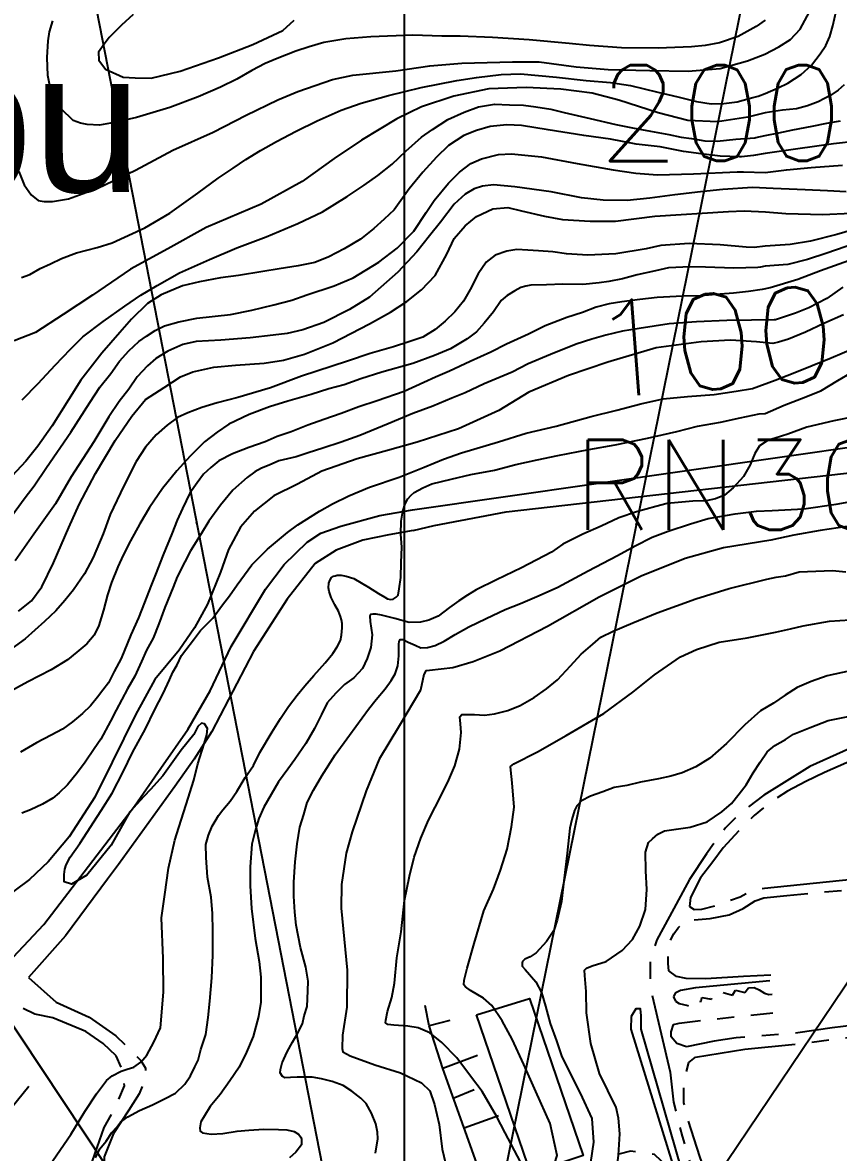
# Model space of a CAD drawing. Header units: millimetres. Extents: x 548366 to 1117317, y 7446967 to 14899125.
# Drawn here: x 554191 to 554553, y 7455624 to 7456125 of the extents above; entities that cross this region are included whole.
import ezdxf
from ezdxf.enums import TextEntityAlignment as Align

# ---------------------------------------------------------------- set-up
doc = ezdxf.new("R2010")
doc.units = ezdxf.units.MM
doc.header["$MEASUREMENT"] = 0
doc.linetypes.add('ESTR-TERRA', pattern=[1, 0.7, -0.1, 0.1, -0.1])
for name, color, linetype in [('AUTO_ESTRADA', 224, 'Continuous'), ('CANAL', 4, 'Continuous'), ('CORTE', 32, 'Continuous'), ('CURVA_INTERMEDIÁRIA', 32, 'Continuous'), ('CURVA_MESTRA', 36, 'Continuous'), ('EDIFICAÇÃO', 7, 'Continuous'), ('MALHA_TM', 8, 'Continuous'), ('PONTO_REFERÊNCIA', 8, 'Continuous'), ('RADIAIS', 222, 'Continuous'), ('RUA_S_PAV', 2, 'ESTR-TERRA'), ('TXT_CURVA_MESTRA', 7, 'Continuous'), ('TXT_TOPÔNIMOS_2', 8, 'Continuous')]:
    doc.layers.add(name, color=color, linetype=linetype)
doc.styles.add('ROMANS', font='romans.shx')
doc.styles.add('TXT_BAIRROS', font='ARIAL.TTF', dxfattribs={"height": 25})

msp = doc.modelspace()

# ---------------------------------------------------------------- linework, layer by layer
at = {"layer": 'AUTO_ESTRADA', "ltscale": 2.5, "flags": 128}
for points in [[(554363.71, 7455909.03), (554607.12, 7455943.92), (554690.64, 7455954.81), (554778.19, 7455963.95), (554885.14, 7455974.04), (554930.47, 7455980.01), (554975.59, 7455988.97), (555048.62, 7456006.11), (555137.96, 7456024.22), (555210.21, 7456039.95), (555228.33, 7456046.45), (555241.49, 7456053.92), (555255.02, 7456061.87), (555268.55, 7456071.02), (555281.29, 7456076.59), (555293.63, 7456078.98), (555307.56, 7456077.38), (555323.88, 7456071.82), (555337.34, 7456067.78), (555344.55, 7456065.52), (555352.74, 7456066.23), (555557.67, 7456121.39), (555558.92, 7456122.34), (555559.42, 7456123.04)], [(554364, 7455899.9), (554373.3, 7455902.09), (554405.31, 7455908.14), (554665.49, 7455937.71), (554758.62, 7455946.65)]]:
    msp.add_lwpolyline(points, dxfattribs=at)
at = {"layer": 'AUTO_ESTRADA', "ltscale": 2.5}
msp.add_lwpolyline([(554175.22, 7455698.54), (554200.13, 7455725.05), (554234.49, 7455769.81), (554240.4, 7455777.5), (554252.09, 7455794.4), (554264.14, 7455811.59), (554274.03, 7455828.7), (554283.24, 7455848.33), (554298.57, 7455873.88), (554306.88, 7455884.8), (554317.02, 7455894.68), (554323.01, 7455898.65), (554331.96, 7455901.77), (554349.25, 7455906.59), (554363.71, 7455909.03)], dxfattribs=at)
at = {"layer": 'AUTO_ESTRADA'}
msp.add_lwpolyline([(554364, 7455899.9), (554353.2, 7455897.92), (554341.74, 7455895.54), (554329.88, 7455891.17), (554320.6, 7455885.16), (554308.16, 7455869.42), (554293.14, 7455846.16), (554274.73, 7455810.65), (554266.91, 7455798.39), (554258.3, 7455786.28), (554233.32, 7455751.61), (554228.5, 7455745.13), (554209.74, 7455719.92), (554193.38, 7455701.42)], dxfattribs=at)
at = {"layer": 'CANAL', "ltscale": 2.5, "flags": 128}
msp.add_lwpolyline([(554460.58, 7455678.49), (554482.95, 7455606.35), (554484.38, 7455604.69), (554485.8, 7455604.69), (554485.56, 7455607.77), (554465.17, 7455678.62), (554465.17, 7455684.55), (554464.93, 7455687.63), (554462.8, 7455687.63), (554460.74, 7455684.18)], close=True, dxfattribs=at)
at = {"layer": 'CORTE', "ltscale": 0.5}
msp.add_lwpolyline([(554401.63, 7455592.72), (554401.63, 7455592.72), (554391.58, 7455620.96), (554377.22, 7455661.03), (554371.12, 7455679.99), (554369.38, 7455689.1)], dxfattribs=at)
at = {"layer": 'CORTE'}
for points in [[(554380.38, 7455682.43), (554371.12, 7455679.99)], [(554392.59, 7455666.92), (554377.22, 7455661.03)], [(554391.09, 7455651.67), (554381.72, 7455647.79)], [(554401.92, 7455640.13), (554386.6, 7455634.68)]]:
    msp.add_lwpolyline(points, dxfattribs=at)
at = {"layer": 'CURVA_INTERMEDIÁRIA'}
for points, elevation in [([(554189.03, 7456059.12), (554191.42, 7456053.2), (554194.61, 7456048.88), (554197.68, 7456046.38), (554200.38, 7456045.87), (554204.06, 7456045.87), (554211.1, 7456047.07), (554224.19, 7456051.84), (554240.8, 7456059.8), (554257.41, 7456068.67), (554275.34, 7456076.65), (554290.02, 7456084.16), (554304.01, 7456090.98), (554312.89, 7456094.73), (554328.22, 7456100.04), (554337.21, 7456101.97), (554356.33, 7456103.91), (554371.46, 7456106.07), (554385.69, 7456107.32), (554408.07, 7456107.9), (554419.9, 7456107.79), (554436.29, 7456105.63), (554450.51, 7456104.49), (554469.02, 7456103.94), (554485.98, 7456103.7), (554500.2, 7456104.84), (554512.38, 7456108.36), (554520.12, 7456111.28), (554526.23, 7456114.56), (554531.37, 7456117.82), (554535.78, 7456122.33), (554539.88, 7456130.09)], 220), ([(554190.28, 7456012.1), (554194.04, 7456013.46), (554198.59, 7456016.08), (554203.14, 7456018.24), (554208.03, 7456020.62), (554214.63, 7456023.13), (554223.85, 7456025.51), (554230.56, 7456027.56), (554245.01, 7456034.15), (554256.16, 7456040.75), (554268.51, 7456049.53), (554277.5, 7456056.24), (554284.21, 7456060.67), (554289.79, 7456064.54), (554296.27, 7456068.52), (554303.44, 7456072.5), (554312.2, 7456077.11), (554321.38, 7456081.67), (554332.13, 7456086.34), (554340.96, 7456089.58), (554353.03, 7456092.99), (554367.59, 7456096.4), (554383.41, 7456099.59), (554392.17, 7456100.95), (554403.12, 7456102.22), (554411.7, 7456102.51), (554427.7, 7456101.09), (554440.84, 7456099.6), (554451.65, 7456098.69), (554460.4, 7456097.41), (554472.58, 7456094.44), (554481.5, 7456092.32), (554489.71, 7456090.2), (554496.22, 7456089.26), (554501.91, 7456089.38), (554507.83, 7456090.06), (554514.77, 7456091.99), (554517.06, 7456092.64), (554520.22, 7456093.8), (554525.96, 7456096.3), (554530.24, 7456098.44), (554536.18, 7456102.23), (554540.71, 7456106.35), (554544.67, 7456111.46), (554547.06, 7456115.16), (554548.96, 7456119.12), (554550.29, 7456123.88), (554551.69, 7456130.38)], 210), ([(554239.89, 7456128.84), (554234.66, 7456124.07), (554229.2, 7456118.61), (554226.92, 7456115.69), (554224.42, 7456112.16), (554224.64, 7456108.53), (554227.49, 7456104.66), (554235.41, 7456101.08), (554240.74, 7456100.72), (554247.86, 7456100.57), (554260.66, 7456103.66), (554277.73, 7456109.57), (554292.97, 7456115.59), (554306.29, 7456121.73), (554311.18, 7456126.28)], 240), ([(554520.13, 7456126.38), (554516.2, 7456123.54), (554508.17, 7456119.1), (554499.97, 7456116.26), (554493.6, 7456115.12), (554487.45, 7456114.55), (554472.77, 7456113.87), (554456.43, 7456114.04), (554442.32, 7456115.07), (554433.23, 7456116.01), (554415.46, 7456117.57), (554399.19, 7456118.71), (554384.84, 7456119.32), (554376.7, 7456119.3), (554363.88, 7456119.65), (554345.29, 7456118.96), (554334.14, 7456118.05), (554324.46, 7456116.46), (554317.86, 7456114.52), (554311.98, 7456112.64), (554303.78, 7456109.28), (554298.32, 7456107.12), (554292.52, 7456103.94), (554285.81, 7456100.19), (554278.52, 7456096.55), (554268.62, 7456092.34), (554256.16, 7456087.61), (554241.26, 7456083.18), (554231.36, 7456080.9), (554224.87, 7456079.77), (554219.37, 7456080.01), (554216.5, 7456080.67), (554213.18, 7456081.88), (554207.92, 7456087.04), (554205.3, 7456091.02), (554203.14, 7456095.91), (554202, 7456101.82), (554201.66, 7456109.78), (554202.11, 7456117.25), (554202.68, 7456121.11), (554204.16, 7456126.12)], 230), ([(554190.62, 7455957.88), (554197.68, 7455965.15), (554205.19, 7455973.22), (554212.01, 7455980.27), (554217.48, 7455985.84), (554226.46, 7455992.55), (554236.14, 7455999.48), (554243.25, 7456004.34), (554250.42, 7456008.66), (554260.32, 7456014.23), (554273.74, 7456020.14), (554285.81, 7456025.37), (554298.78, 7456030.15), (554312.89, 7456036.17), (554323.78, 7456041.34), (554334.71, 7456048.05), (554342.33, 7456053.17), (554348.37, 7456057.37), (554354.74, 7456062.49), (554360.77, 7456068.17), (554367.71, 7456074.43), (554372.6, 7456077.84), (554379.43, 7456082.27), (554386.72, 7456085.45), (554393.09, 7456087.96), (554400.1, 7456089), (554406.81, 7456088.77), (554412.94, 7456088.58), (554418.52, 7456087.93), (554425.06, 7456086.86), (554431.03, 7456085.35), (554442.63, 7456082.67), (554454, 7456080.09), (554461.41, 7456078.59), (554469.35, 7456077.09), (554477.4, 7456075.59), (554482.94, 7456074.42), (554487.45, 7456073.88), (554493.37, 7456072.83), (554498.84, 7456072.72), (554507.26, 7456073.52), (554515.56, 7456074.2), (554515.99, 7456074.26), (554520.13, 7456075.14), (554526.3, 7456076.37), (554532.44, 7456077.75), (554541.02, 7456079.28), (554547.57, 7456080.66), (554553.55, 7456081.71)], 190), ([(554560.97, 7456072.71), (554550.49, 7456071.41), (554534.73, 7456069.19), (554520.13, 7456067.24), (554515.06, 7456066.31), (554509.77, 7456065.69), (554508.74, 7456065.64), (554500.22, 7456066.05), (554491.85, 7456067.02), (554484.04, 7456068.14), (554473.69, 7456070.08), (554463.03, 7456071.37), (554451.52, 7456073.56), (554439.82, 7456075.24), (554423.88, 7456077.74), (554412.13, 7456079.67), (554405.56, 7456079.9), (554398.17, 7456079.22), (554392.18, 7456077.38), (554386.49, 7456075.22), (554379.77, 7456070.67), (554374.43, 7456065.56), (554368.28, 7456058.85), (554362.25, 7456051.57), (554355.65, 7456042.25), (554351.21, 7456037.99), (554346.55, 7456033.89), (554340.63, 7456029.12), (554333.46, 7456024.8), (554326.63, 7456021.39), (554320.49, 7456018.77), (554313, 7456017.36), (554304.58, 7456016), (554297.41, 7456014.75), (554286.49, 7456013.04), (554278.64, 7456012.02), (554269.19, 7456010.2), (554261.68, 7456008.49), (554252.24, 7456004.4), (554246.15, 7456000.62), (554239.09, 7455993.69), (554233.86, 7455987.77), (554225.9, 7455978.57), (554216.68, 7455966.52), (554211.1, 7455957.88), (554203.82, 7455946.39), (554197.56, 7455937.36), (554192.21, 7455930.65), (554185.96, 7455923.95)], 180), ([(554184.7, 7455904.55), (554191.87, 7455914.55), (554195.86, 7455919.74), (554201.43, 7455927.81), (554212.24, 7455943.5), (554220.66, 7455956.74), (554225.1, 7455963.45), (554229.88, 7455969.47), (554233.75, 7455975.04), (554237.96, 7455979.59), (554242.28, 7455983.8), (554245.75, 7455986.1), (554249.62, 7455988.6), (554253.77, 7455990.73), (554260.05, 7455992.46), (554268.05, 7455994.06), (554283.07, 7455995.76), (554292.4, 7455997.58), (554302.3, 7455999.97), (554310.27, 7456002.13), (554316.86, 7456004.49), (554328.95, 7456008.47), (554337.44, 7456011.95), (554348.82, 7456018.88), (554356.9, 7456025.14), (554364.3, 7456032.76), (554369.76, 7456041), (554373.4, 7456046.34), (554379.66, 7456053.96), (554384.55, 7456058.96), (554389.67, 7456062.72), (554394.41, 7456064.84), (554401.85, 7456066.69), (554407.73, 7456067), (554421.04, 7456065.75), (554436.86, 7456062.79), (554452.76, 7456059.97), (554462.86, 7456058.47), (554472.48, 7456057.67), (554488.37, 7456058.14), (554507.71, 7456059.05), (554510.57, 7456058.97), (554520.13, 7456058.71), (554529.61, 7456059.98), (554540.54, 7456060.91), (554554.45, 7456061.93)], 170), ([(554556.14, 7456050.18), (554547.89, 7456050.55), (554537.88, 7456051.11), (554523.77, 7456051.71), (554514.55, 7456052.1), (554501.45, 7456051.16), (554491.55, 7456050.14), (554480.06, 7456048.78), (554469.06, 7456047.33), (554459.05, 7456046.31), (554448.35, 7456046.53), (554438.79, 7456047.44), (554425.21, 7456050.12), (554409.09, 7456052.33), (554399.69, 7456053.28), (554394.8, 7456052.71), (554391.15, 7456051.57), (554387.06, 7456049.19), (554382.16, 7456044.75), (554376.13, 7456036.73), (554371.36, 7456030.71), (554365.67, 7456023.55), (554357.24, 7456014.45), (554344.61, 7456003.45), (554335.74, 7455997.88), (554324.47, 7455992.2), (554315.16, 7455988.94), (554308.11, 7455987.24), (554301.96, 7455986.55), (554291.72, 7455985.3), (554278.75, 7455984.39), (554267.83, 7455983.71), (554261.8, 7455982.35), (554255.25, 7455979.48), (554249.9, 7455976.18), (554246.15, 7455972.88), (554241.6, 7455967.99), (554237.96, 7455962.65), (554233.63, 7455957.08), (554228.97, 7455950.37), (554222.37, 7455939.29), (554212.35, 7455923.72), (554205.3, 7455911.71), (554195.74, 7455898.18), (554187.55, 7455886.47)], 160), ([(554567.21, 7456035.62), (554552.04, 7456031.24), (554540.36, 7456028.28), (554531.28, 7456026.8), (554520.27, 7456026.04), (554515.31, 7456025.47), (554511.81, 7456025.58), (554500.2, 7456026.61), (554486.54, 7456027.17), (554473.96, 7456026.32), (554467.36, 7456024.84), (554453.93, 7456022.68), (554441.6, 7456022.12), (554432.01, 7456022.62), (554425.97, 7456023.57), (554419.62, 7456024.05), (554414.86, 7456024.21), (554410.1, 7456024.52), (554405.65, 7456023.89), (554400.37, 7456022.07), (554396.39, 7456019), (554392.86, 7456013.77), (554389.33, 7456006.75), (554386.38, 7456001.64), (554382.51, 7455996.86), (554378.3, 7455992.77), (554373.74, 7455989.01), (554368.4, 7455985.72), (554362.14, 7455983.67), (554355.31, 7455981.4), (554344.95, 7455978.44), (554334.94, 7455975.03), (554314.48, 7455968.41), (554300.82, 7455963.18), (554286.26, 7455958.86), (554277.16, 7455956.54), (554270.33, 7455954.49), (554264.07, 7455952.16), (554259.52, 7455950.06), (554254.91, 7455946.68), (554250.02, 7455942.36), (554245.35, 7455936.79), (554241.14, 7455930.54), (554235.68, 7455919.74), (554229.65, 7455906.93), (554226.46, 7455898.41), (554222.14, 7455887.84), (554218.27, 7455880.67), (554213.38, 7455873.55), (554209.51, 7455868.78), (554205.53, 7455864.23), (554200.52, 7455859.46), (554191.87, 7455851.84), (554183.34, 7455845.59)], 140), ([(554560.04, 7456027.21), (554547.59, 7456022.99), (554538.95, 7456020.08), (554530.22, 7456017.97), (554520.13, 7456017.22), (554518.1, 7456016.68), (554516.93, 7456016.54), (554506.23, 7456016.31), (554493.71, 7456016.76), (554486.9, 7456016.89), (554477.26, 7456016.48), (554471.57, 7456015.06), (554463.37, 7456013.35), (554456.89, 7456011.53), (554450.86, 7456010.4), (554446.53, 7456009.72), (554439.36, 7456009.03), (554430.37, 7456009.15), (554423.2, 7456008.92), (554416.26, 7456008.69), (554413.98, 7456008.24), (554411.82, 7456007.78), (554409.21, 7456006.3), (554405.79, 7456004.14), (554403.06, 7456001.87), (554399.69, 7455996.92), (554395.48, 7455991.81), (554392.07, 7455988.06), (554387.97, 7455984.87), (554380.57, 7455980.55), (554373.52, 7455977.48), (554363.84, 7455973.96), (554350.07, 7455970.09), (554340.86, 7455967.14), (554333.46, 7455964.52), (554326.63, 7455962.7), (554318.78, 7455960.2), (554308.45, 7455957.27), (554300.25, 7455954.72), (554291.27, 7455951.31), (554282.28, 7455947.1), (554277.04, 7455943.46), (554271.47, 7455939.26), (554265.1, 7455932.89), (554259.18, 7455926.3), (554252.86, 7455918.53), (554247.06, 7455910), (554242.73, 7455902.84), (554238.64, 7455895.23), (554235.45, 7455888.86), (554232.95, 7455883.74), (554230.22, 7455876.74), (554228.4, 7455871.28), (554226.69, 7455864.57), (554224.53, 7455857.75), (554222.48, 7455853.43), (554219.29, 7455849.57), (554214.86, 7455845.81), (554210.65, 7455842.52), (554203.48, 7455838.02), (554193.12, 7455832.67), (554183.91, 7455827.67)], 130), ([(554561.26, 7456021.08), (554544.79, 7456015.06), (554534.7, 7456011.31), (554522.49, 7456007.61), (554518.86, 7456006.76), (554512.83, 7456005.96), (554506.12, 7456005.17), (554500.2, 7456004.71), (554491.55, 7456004.03), (554483.59, 7456003.8), (554472.25, 7456003.24), (554464.63, 7456002.44), (554456.55, 7456001.42), (554450.97, 7456000.51), (554445.28, 7455998.91), (554439.13, 7455996.64), (554432.19, 7455994.37), (554422.63, 7455990.73), (554415.24, 7455986.98), (554405.49, 7455982.6), (554398.55, 7455979.07), (554389.33, 7455974.87), (554380.23, 7455970.55), (554373.97, 7455967.93), (554368.74, 7455965.54), (554360.09, 7455961.56), (554348.03, 7455957.47), (554339.95, 7455954.74), (554332.09, 7455951.79), (554324.47, 7455949.06), (554317.3, 7455946.67), (554309.93, 7455943.69), (554303.67, 7455941.53), (554298.43, 7455939.26), (554291.15, 7455936.76), (554283.87, 7455933.91), (554277.84, 7455930.84), (554274.31, 7455927.89), (554271.01, 7455924.87), (554268.17, 7455921.01), (554264.98, 7455916.46), (554261.68, 7455909.64), (554259.4, 7455904.41), (554257.01, 7455898.38), (554253.09, 7455889.01), (554249.79, 7455880.37), (554247.63, 7455875.14), (554244.78, 7455867.87), (554242.16, 7455861.05), (554238.86, 7455853.54), (554234.43, 7455843.09), (554231.35, 7455837.22), (554228.85, 7455832.33), (554226.35, 7455829.03), (554224.07, 7455825.97), (554220.89, 7455822.1), (554217.36, 7455818.58), (554212.92, 7455814.94), (554208.48, 7455811.64), (554203.48, 7455809.03), (554196.99, 7455805.63), (554189.82, 7455801.54)], 120), ([(554554.63, 7456007.82), (554547.6, 7456002.9), (554539.57, 7455998.69), (554533.59, 7455996.34), (554524.85, 7455993.43), (554524.24, 7455993.38), (554514.08, 7455993.23), (554503.16, 7455993), (554489.73, 7455992.43), (554477.55, 7455991.64), (554464.28, 7455989.53), (554456.89, 7455988.28), (554449.49, 7455986.57), (554443.35, 7455984.76), (554436.4, 7455982.6), (554425.02, 7455977.93), (554415.01, 7455973.84), (554407.95, 7455970.2), (554395.59, 7455964.93), (554387.06, 7455960.95), (554381.14, 7455958.56), (554372.83, 7455955.03), (554363.96, 7455951.74), (554352.92, 7455947.19), (554340.4, 7455941.96), (554332.09, 7455939), (554324.01, 7455936.39), (554317.41, 7455934.34), (554312.09, 7455932.55), (554304.46, 7455930.73), (554300.14, 7455928.91), (554296.73, 7455927.55), (554293.77, 7455925.84), (554290.36, 7455923.34), (554284.1, 7455917.82), (554278.52, 7455911.12), (554273.4, 7455904.07), (554269.99, 7455898.38), (554265.21, 7455890.77), (554262.7, 7455886.03), (554259.4, 7455879.33), (554257.58, 7455874.67), (554253.94, 7455865.69), (554251.27, 7455858.48), (554248.65, 7455852.11), (554245.8, 7455846.77), (554243.53, 7455841.77), (554240.57, 7455835.29), (554237.27, 7455829.6), (554232.26, 7455820.17), (554229.76, 7455815.28), (554225.55, 7455807.32), (554222.59, 7455803.02), (554218.49, 7455796.99), (554215.19, 7455792.44), (554210.64, 7455786.99), (554207, 7455783.46), (554204.15, 7455781.08), (554199.6, 7455778.35), (554194.25, 7455775.85), (554190.39, 7455774.37)], 110), ([(554199.43, 7455613.39), (554212.22, 7455631.74), (554218.36, 7455642.09), (554223.49, 7455649.82), (554228.04, 7455655.84), (554230.54, 7455657.89), (554234.46, 7455659.96), (554237.21, 7455660.74), (554240.17, 7455661.65), (554243.24, 7455663.92), (554245.86, 7455667.06), (554249.04, 7455672.74), (554252, 7455679.11), (554253.29, 7455695.02), (554253.14, 7455709.97), (554252.34, 7455727.9), (554253.82, 7455738.36), (554255.53, 7455750.07), (554258.38, 7455762.46), (554260.08, 7455768.03), (554263.38, 7455778.33), (554266.8, 7455789.02), (554268.5, 7455796.29), (554271.35, 7455805.23), (554272.49, 7455809.21), (554272.83, 7455811.94), (554271.41, 7455814.03), (554270.1, 7455814.36), (554268.5, 7455812.85), (554266.68, 7455809.33), (554261.11, 7455802.43), (554253.03, 7455790.95), (554247.45, 7455784.89), (554244.49, 7455781.8), (554238.28, 7455774.94), (554230.1, 7455760.24), (554219.3, 7455746.84), (554212.43, 7455742.92), (554209.27, 7455743.94), (554209.27, 7455747.13), (554209.5, 7455749.51), (554210.07, 7455751.56), (554211.89, 7455754.86), (554216.1, 7455761), (554225.66, 7455775.66), (554230.47, 7455783.36), (554235.36, 7455792.79), (554239.57, 7455801.32), (554245.26, 7455811.89), (554249.27, 7455820.06), (554253.14, 7455827.56), (554255.87, 7455833.58), (554257.46, 7455836.99), (554259.28, 7455840.29), (554261.22, 7455844.38), (554263.15, 7455846.88), (554266.57, 7455851.32), (554269.75, 7455855.52), (554275.15, 7455860.97), (554279.43, 7455866.94), (554282.62, 7455870.91), (554285.92, 7455875.8), (554292.4, 7455884.56), (554299.46, 7455891.56), (554308.22, 7455898.95), (554312.88, 7455902.36), (554322.42, 7455908.48), (554328.23, 7455911.67), (554335.51, 7455915.19), (554344.61, 7455919.17), (554357.81, 7455923.49), (554368.97, 7455927.92), (554377.5, 7455931.56), (554385.47, 7455934.4), (554401.85, 7455939.18), (554414.21, 7455943.08), (554427.41, 7455946.15), (554443, 7455950.47), (554454.38, 7455953.31), (554464.97, 7455956.04), (554474.94, 7455958.24), (554485.75, 7455959.38), (554497.58, 7455960.17), (554507.37, 7455961.65), (554514.54, 7455962.9), (554524.62, 7455966.61), (554532.66, 7455969.68), (554549.5, 7455976.55), (554559.28, 7455980.61)], 90), ([(554223.14, 7455621.51), (554225, 7455625.41), (554227.92, 7455628.9), (554230.31, 7455632.65), (554232.55, 7455635.05), (554234.25, 7455637.32), (554237.5, 7455639.67), (554242.69, 7455642.42), (554248.33, 7455644.94), (554253.72, 7455647.69), (554258.6, 7455650.17), (554262.7, 7455654.15), (554265.2, 7455657.79), (554267.25, 7455661.88), (554268.62, 7455664.78), (554269.87, 7455669.56), (554272.03, 7455676.15), (554273.17, 7455683.77), (554273.84, 7455690.94), (554274.76, 7455701.33), (554275.21, 7455711.45), (554275.21, 7455722.13), (554274.99, 7455729.95), (554274.42, 7455737.11), (554272.83, 7455746.09), (554272.26, 7455754.73), (554272.03, 7455760.53), (554273.28, 7455764.62), (554274.87, 7455768.6), (554276.24, 7455770.94), (554277.72, 7455773.33), (554279.65, 7455775.83), (554282.84, 7455779.69), (554285.8, 7455784.01), (554289.55, 7455790.27), (554293.19, 7455795.5), (554296.04, 7455801.29), (554301.5, 7455810.46), (554305.14, 7455816.38), (554308.78, 7455821.72), (554312.52, 7455826.81), (554315.94, 7455830.91), (554319.92, 7455835.57), (554324.93, 7455841.19), (554328.34, 7455845.28), (554330.39, 7455848.24), (554331.87, 7455851.08), (554332.21, 7455853.47), (554332.55, 7455856.65), (554332.55, 7455858.58), (554332.21, 7455860.29), (554331.75, 7455861.77), (554330.96, 7455864.04), (554329.36, 7455866.88), (554327.66, 7455870.18), (554326.75, 7455872.8), (554326.52, 7455874.39), (554326.63, 7455876.43), (554327.09, 7455877.69), (554327.88, 7455878.94), (554328.68, 7455879.62), (554329.48, 7455879.73), (554330.39, 7455880.07), (554332.1, 7455880.07), (554334.26, 7455879.62), (554337.73, 7455878.56), (554344.26, 7455874.79), (554348.65, 7455871.84), (554351.5, 7455870.31), (554352.69, 7455869.61), (554354.06, 7455869.27), (554355.2, 7455869.39), (554356.45, 7455870.3), (554357.36, 7455871.2), (554357.81, 7455873.93), (554358.61, 7455878.94), (554358.72, 7455885.64), (554358.95, 7455892.47), (554358.6, 7455898.24), (554358.69, 7455904.02), (554359.44, 7455908.39), (554360.5, 7455911.7), (554361.7, 7455913.96), (554363.18, 7455915.5), (554364.42, 7455916.69), (554368.4, 7455918.83), (554372.38, 7455920.65), (554380.91, 7455922.69), (554389.56, 7455924.74), (554400.15, 7455926.67), (554409.66, 7455929.1), (554419.11, 7455931.26), (554428.21, 7455933.19), (554441.98, 7455935.8), (554453.7, 7455937.85), (554467.93, 7455940.81), (554481.08, 7455943.8), (554490.19, 7455946.19), (554500.43, 7455948.01), (554509.08, 7455949.94), (554517.61, 7455951.65), (554520.13, 7455951.82), (554528.56, 7455955.43), (554536.31, 7455958.46), (554544.94, 7455961.9), (554552.49, 7455966.5), (554558.48, 7455970.03)], 80), ([(554560.92, 7455950.58), (554550.7, 7455948.48), (554538.65, 7455945.71), (554530.2, 7455942.68), (554524.67, 7455940.9), (554521.59, 7455939.99), (554517.73, 7455937.49), (554515.55, 7455934), (554513.56, 7455929.07), (554510.63, 7455923.89), (554505.97, 7455918.74), (554502.13, 7455915.55), (554498.15, 7455913.95), (554494.05, 7455913.04), (554488.14, 7455912.82), (554481.65, 7455912.25), (554476.76, 7455911.79), (554471.68, 7455910.48), (554463.15, 7455908.09), (554455.29, 7455905.48), (554447.44, 7455901.84), (554439.36, 7455898.31), (554430.37, 7455893.77), (554425.36, 7455890.24), (554412.16, 7455883.35), (554401.06, 7455878.03), (554391.95, 7455873.48), (554388.08, 7455871.2), (554384.33, 7455868.59), (554380.23, 7455865.75), (554375.07, 7455861.86), (554371.01, 7455860.06), (554367.26, 7455859.15), (554362.25, 7455859.04), (554355.88, 7455860.74), (554350.02, 7455862.33), (554347.68, 7455862.8), (554346.15, 7455862.8), (554345.13, 7455862.55), (554344.79, 7455861.95), (554344.95, 7455859.49), (554345.86, 7455853.58), (554345.3, 7455847.9), (554343.59, 7455843.12), (554341.54, 7455838.64), (554337.67, 7455834.54), (554333.58, 7455831.48), (554329.71, 7455827.72), (554325.95, 7455823.4), (554323.33, 7455818.17), (554320.26, 7455811.97), (554316.4, 7455805.38), (554311.5, 7455798.21), (554308.44, 7455794.02), (554304.23, 7455788.33), (554301.05, 7455782.65), (554297.75, 7455777.08), (554295.58, 7455772.08), (554294.1, 7455767.23), (554292.4, 7455760.64), (554291.71, 7455750.64), (554291.71, 7455742.22), (554292.28, 7455732.11), (554293.99, 7455718.83), (554295.7, 7455708.6), (554296.49, 7455701.67), (554296.49, 7455690.59), (554295.36, 7455684.22), (554293.08, 7455675.24), (554290.12, 7455668.31), (554286.82, 7455661.71), (554282.72, 7455655.65), (554278.4, 7455649.6), (554273.96, 7455644.26), (554271.46, 7455640.05), (554269.84, 7455637.47), (554269.41, 7455634.75), (554269.59, 7455633.31), (554270.52, 7455632.54), (554274.43, 7455632.03), (554279.61, 7455632.2), (554285.98, 7455633.22), (554291.15, 7455633.8), (554297.86, 7455634.14), (554304.34, 7455634.03), (554308.03, 7455633.87), (554311.18, 7455633.19), (554313.22, 7455632), (554314.24, 7455630.56), (554314.5, 7455629.71), (554314.5, 7455628.86), (554314.45, 7455627.2), (554312.06, 7455624.02), (554309.22, 7455621.52)], 70), ([(554347.32, 7455623.59), (554348.42, 7455629.91), (554348.19, 7455632.79), (554347.52, 7455636.56), (554345.52, 7455641.33), (554343.19, 7455645.54), (554340.81, 7455647.95), (554336.82, 7455651.05), (554333.04, 7455653.49), (554328.05, 7455655.26), (554323.33, 7455656.51), (554319.23, 7455657.19), (554312.63, 7455657.19), (554309.56, 7455657.08), (554307.17, 7455656.97), (554306.03, 7455657.53), (554305.09, 7455659.14), (554305.12, 7455660.72), (554305.91, 7455663.56), (554308.08, 7455668.45), (554310.58, 7455672.77), (554312.63, 7455676.41), (554315.02, 7455680.95), (554315.7, 7455684.48), (554317.07, 7455688.69), (554317.34, 7455695.59), (554317.52, 7455699.92), (554316.38, 7455706.06), (554313.99, 7455714.82), (554312.17, 7455724.71), (554311.49, 7455730.51), (554311.14, 7455737.53), (554311.14, 7455743.78), (554311.71, 7455752.76), (554312.62, 7455760.83), (554313.76, 7455768.22), (554315.47, 7455773.79), (554317.08, 7455779.17), (554319.81, 7455784.68), (554323.45, 7455790.94), (554329.37, 7455800.37), (554335.74, 7455809.01), (554344.27, 7455820.56), (554347.57, 7455824.88), (554351.67, 7455829.54), (554354.29, 7455833.29), (554355.99, 7455836.25), (554357.25, 7455839.77), (554357.7, 7455844.21), (554357.66, 7455849.42), (554357.77, 7455850.64), (554358.33, 7455851.42), (554359.55, 7455851.42), (554361.77, 7455850.31), (554364.87, 7455848.98), (554367.49, 7455847.73), (554370.45, 7455847.96), (554373.75, 7455848.87), (554377.73, 7455850.8), (554382.62, 7455853.76), (554388.77, 7455857.06), (554396.39, 7455860.81), (554404.81, 7455864.79), (554411.71, 7455867.54), (554419.9, 7455870.96), (554428.21, 7455874.71), (554441.75, 7455881.98), (554454.72, 7455888.76), (554462.46, 7455893.08), (554470.09, 7455896.84), (554477.21, 7455899.57), (554487.12, 7455902.87), (554494.97, 7455905.14), (554506.92, 7455907.19), (554516.36, 7455908.44), (554523.3, 7455908.78), (554537.37, 7455909.49), (554551.74, 7455911.57), (554564.86, 7455913.96)], 60), ([(554411.63, 7455619.73), (554404.89, 7455632.55), (554401.02, 7455640.02), (554394.63, 7455650.84), (554389.52, 7455657.68), (554383.41, 7455665.77), (554376.8, 7455672.62), (554371.44, 7455676.98), (554366.33, 7455679.22), (554361.72, 7455679.96), (554355.5, 7455680.34), (554352.86, 7455680.62), (554351.73, 7455681.37), (554351.86, 7455682.49), (554352.72, 7455686.35), (554354.62, 7455692.55), (554355.75, 7455698.9), (554356.78, 7455710.16), (554358.71, 7455721.75), (554360.19, 7455735.62), (554362.35, 7455746.51), (554364.52, 7455754.92), (554367.47, 7455763.33), (554370.89, 7455771.29), (554376.71, 7455782.86), (554379.89, 7455789.23), (554382.51, 7455795.48), (554384.56, 7455802.87), (554385.36, 7455810.26), (554385.08, 7455814), (554384.69, 7455817.23), (554385.56, 7455818.23), (554387.8, 7455818.23), (554391.29, 7455818.23), (554395.71, 7455817.88), (554400.15, 7455818.45), (554406.07, 7455820.04), (554411.53, 7455822.2), (554417.74, 7455825.76), (554423.2, 7455829.63), (554428.09, 7455833.61), (554433.78, 7455839.75), (554438.56, 7455844.98), (554443.69, 7455849.41), (554447.33, 7455852.48), (554452.79, 7455855.21), (554461.55, 7455858.9), (554472.36, 7455863.34), (554489.39, 7455869.5), (554504.2, 7455874.11), (554520.89, 7455878.34), (554525.12, 7455879.21), (554529.29, 7455879.78), (554535.29, 7455881.48), (554550.01, 7455882.08), (554555.96, 7455881.58)], 40), ([(554424.8, 7455636.72), (554418.43, 7455650.92), (554413.09, 7455662.89), (554407.96, 7455674.1), (554403.56, 7455682.29), (554398.9, 7455689.1), (554395.23, 7455692.26), (554389.41, 7455695.75), (554387.24, 7455697.42), (554386.58, 7455698.25), (554386.74, 7455700.24), (554387.96, 7455705.61), (554391.03, 7455716.52), (554395.36, 7455731.08), (554399.65, 7455740.66), (554402.83, 7455749.19), (554405.68, 7455758.4), (554407.73, 7455768.4), (554408.86, 7455777.1), (554407.92, 7455787.94), (554407.42, 7455793.43), (554407.27, 7455795.13), (554408.64, 7455796.26), (554419.22, 7455801.61), (554431.97, 7455808.88), (554448.58, 7455818.66), (554461.55, 7455828.1), (554471.11, 7455835.88), (554482.68, 7455843.77), (554489.73, 7455847.06), (554499.86, 7455850.36), (554512.27, 7455852.18), (554524.84, 7455854.71), (554531.38, 7455856.27), (554537.13, 7455857.49), (554548.81, 7455859.63), (554557.91, 7455860.17)], 30), ([(554557.96, 7455837.66), (554547.7, 7455835.44), (554540.54, 7455832.85), (554534.36, 7455830.13), (554529.04, 7455826.8), (554523.87, 7455823.23), (554518.18, 7455819.82), (554511.13, 7455813.57), (554503.05, 7455805.27), (554495.65, 7455798.9), (554489.39, 7455795.04), (554483.36, 7455792.31), (554478.35, 7455790.83), (554472.93, 7455789.6), (554464.85, 7455788.12), (554458.82, 7455786.76), (554453.25, 7455785.74), (554448.24, 7455783.92), (554442.78, 7455781.98), (554438.79, 7455779.82), (554436.63, 7455777.66), (554435.61, 7455775.62), (554434.36, 7455771.64), (554433.56, 7455767.72), (554432.31, 7455756.69), (554430.94, 7455744.41), (554429.92, 7455735.25), (554427.98, 7455726.95), (554426.5, 7455722.41), (554423.2, 7455717.4), (554418.65, 7455712.4), (554415.92, 7455710.69), (554413.53, 7455709.67), (554412.5, 7455708.56), (554412.33, 7455707.78), (554412.41, 7455706.56), (554413.73, 7455705), (554418.53, 7455699.6), (554421.04, 7455694.89), (554422.73, 7455688.7), (554424.75, 7455681.12), (554427.63, 7455673.45), (554430.01, 7455666.32), (554438.14, 7455650.11), (554443.3, 7455638.95)], 20), ([(554454.16, 7455643.75), (554446.65, 7455658.87), (554442.89, 7455672.17), (554440.96, 7455685.8), (554440.84, 7455695.23), (554440.16, 7455702.4), (554440.06, 7455704.7), (554441.01, 7455705.65), (554443.46, 7455706.6), (554449.61, 7455708.65), (554456.77, 7455713.54), (554461.33, 7455718.31), (554464.63, 7455724.22), (554467.13, 7455731.73), (554467.75, 7455740.58), (554467.27, 7455748.81), (554467.13, 7455757.14), (554468.5, 7455761.35), (554470.2, 7455763.06), (554472.59, 7455765.1), (554475.51, 7455766.56), (554480.74, 7455767.36), (554487, 7455768.27), (554494.51, 7455770.54), (554501, 7455774.97), (554505.32, 7455778.73), (554508.62, 7455783.05), (554511.81, 7455787.03), (554514.88, 7455792.37), (554517.95, 7455797.03), (554521.03, 7455801.58), (554524.55, 7455804.42), (554529.18, 7455807.04), (554532.77, 7455809.43), (554540.11, 7455812.49), (554548.18, 7455815.61), (554557.06, 7455817.35)], 10), ([(554187.65, 7455456.63), (554199.93, 7455459.28), (554212.22, 7455462.69), (554224.51, 7455465.76), (554235.3, 7455468.12), (554245.44, 7455468.84), (554252.92, 7455469.85), (554269.52, 7455472.58), (554286.57, 7455483.29), (554315.61, 7455506.62), (554350.97, 7455531.84), (554391.37, 7455562.1), (554413.47, 7455577.86), (554438.72, 7455597.41), (554448.82, 7455604.97), (554454.51, 7455614.43), (554454.51, 7455617.58), (554455.14, 7455622.63), (554455.77, 7455632.08), (554455.14, 7455639.02), (554454.16, 7455643.75)], 10), ([(554443.3, 7455638.95), (554444.06, 7455628.39), (554442.77, 7455619.42), (554440.21, 7455609.81), (554431.78, 7455599.98), (554422.15, 7455590.37), (554414.45, 7455583.97), (554390.71, 7455565.38), (554363.13, 7455545.52), (554329.76, 7455521.82), (554313.08, 7455510.92), (554282.28, 7455489.14), (554265.6, 7455479.23), (554251.35, 7455476.3), (554244.74, 7455475.7), (554237.25, 7455475.93), (554233.61, 7455475.71), (554228.15, 7455475.48), (554220.1, 7455474.48), (554212.79, 7455474.04), (554207.56, 7455472.64), (554193.45, 7455469.85), (554183.61, 7455468.37)], 20), ([(554187.78, 7455478.69), (554203.4, 7455480.19), (554220.68, 7455481.36), (554235.14, 7455482.03), (554244.94, 7455481.7), (554252.22, 7455482.05), (554265.51, 7455485.5), (554281.6, 7455495.02), (554307.9, 7455512.96), (554336.77, 7455532.83), (554377.2, 7455562.3), (554399.01, 7455579.6), (554412.48, 7455591.13), (554420.18, 7455602.67), (554424.67, 7455612.28), (554427.88, 7455622.53), (554424.8, 7455636.72)], 30)]:
    msp.add_lwpolyline(points, dxfattribs=dict(at, elevation=elevation))
at = {"layer": 'CURVA_MESTRA'}
for points, elevation in [([(554555.3, 7456097.66), (554552.53, 7456095.25), (554549.32, 7456093.11), (554543.69, 7456090.16), (554538.96, 7456088.38), (554534.05, 7456087.04), (554527.89, 7456086.42), (554520.13, 7456085.16), (554513.65, 7456083.58), (554512.49, 7456083.29), (554498.98, 7456081.25), (554485.88, 7456081.88), (554472.77, 7456085.26), (554455.3, 7456090.81), (554443.45, 7456093.98), (554429.5, 7456095.67), (554414.1, 7456096.5), (554397.64, 7456095.83), (554382.05, 7456092.65), (554367.71, 7456087.88), (554356.78, 7456082.53), (554341.08, 7456073.1), (554328.99, 7456064.96), (554314.8, 7456054.7), (554296.61, 7456044.7), (554272.26, 7456034.35), (554255.25, 7456024.9), (554238.64, 7456015.8), (554221.72, 7456004.34), (554208.71, 7455995.68), (554196.43, 7455987.73), (554187.07, 7455984.05)], 200), ([(554188.91, 7455864.12), (554194.72, 7455868.66), (554199.38, 7455874.8), (554204.5, 7455885.56), (554211.33, 7455901.14), (554215.88, 7455911.37), (554223.16, 7455925.2), (554231.81, 7455939.75), (554239.21, 7455950.66), (554245.24, 7455957.94), (554253.54, 7455963.28), (554260.77, 7455968.02), (554266.23, 7455970.23), (554275.68, 7455972.28), (554285.27, 7455973.22), (554297.87, 7455974.1), (554306.51, 7455975.46), (554315.84, 7455978.19), (554328.45, 7455983.1), (554344.73, 7455991.63), (554353.94, 7455996.75), (554361.23, 7456001.52), (554367.71, 7456006.64), (554373.86, 7456013.09), (554378.98, 7456022.52), (554382.17, 7456029.46), (554387.06, 7456035.14), (554392.07, 7456039.24), (554399.35, 7456042.63), (554406.07, 7456043.28), (554412.14, 7456041.76), (554422.34, 7456039.38), (554430.36, 7456037.86), (554442.5, 7456037.21), (554453.77, 7456037.18), (554471.18, 7456039.34), (554503.96, 7456041.5), (554510.81, 7456041.74), (554520.35, 7456041.28), (554529.43, 7456040.6), (554545.74, 7456040.14), (554558.35, 7456040.7)], 150), ([(554555, 7455995.61), (554546.26, 7455991.66), (554538.1, 7455987.95), (554530.52, 7455984.82), (554526.07, 7455983.42), (554523.53, 7455982.9), (554516.31, 7455983.53), (554504.75, 7455984.36), (554491.78, 7455983.57), (554471.91, 7455981), (554450.4, 7455974.52), (554432.88, 7455968.61), (554415.35, 7455961.22), (554402.08, 7455953.1), (554384.21, 7455944.92), (554365.89, 7455939.12), (554352.69, 7455935.36), (554339.15, 7455931.61), (554323.56, 7455926.27), (554312.77, 7455920.44), (554302.3, 7455915.21), (554293.65, 7455908.39), (554287.51, 7455901.34), (554282.16, 7455891.45), (554278.52, 7455881.37), (554272.83, 7455867.16), (554267.03, 7455856.7), (554260.2, 7455846.7), (554249.48, 7455833.69), (554240.84, 7455818.1), (554230.55, 7455797.1), (554222.81, 7455781.53), (554211.44, 7455763.91), (554202.1, 7455752.81), (554193.8, 7455744.97), (554181.17, 7455735.53)], 100), ([(554560.56, 7455902.21), (554544.53, 7455899.92), (554532.87, 7455897.73), (554522.73, 7455895.59), (554501.68, 7455892.18), (554484.72, 7455887.39), (554465.16, 7455879.67), (554446.53, 7455870.27), (554423.66, 7455857.26), (554402.42, 7455846.37), (554390.7, 7455841.59), (554381.6, 7455838.98), (554371.36, 7455837.78), (554369.7, 7455837.57), (554368.74, 7455835.96), (554367.26, 7455829.02), (554358.05, 7455813.33), (554348.94, 7455798.44), (554343.25, 7455784.34), (554336.98, 7455766.18), (554334.36, 7455756.63), (554332.31, 7455742.76), (554332.08, 7455732.21), (554334.7, 7455704.81), (554334.62, 7455688.26), (554332.7, 7455675.96), (554332.54, 7455669.93), (554332.77, 7455668.56), (554336.07, 7455666.74), (554347, 7455662.76), (554358.35, 7455659.12), (554367.76, 7455654.78), (554371.39, 7455651.16), (554373.57, 7455645.13), (554375.51, 7455636.2), (554376.97, 7455625.34), (554379.16, 7455615.93)], 50)]:
    msp.add_lwpolyline(points, dxfattribs=dict(at, elevation=elevation))
at = {"layer": 'EDIFICAÇÃO'}
msp.add_lwpolyline([(554392.08, 7455684.85), (554415.61, 7455692.11), (554439.49, 7455622.53), (554428.41, 7455618.84), (554432.22, 7455605.36), (554420.46, 7455601.9)], close=True, dxfattribs=at)
at = {"layer": 'MALHA_TM'}
msp.add_lwpolyline([(554360, 7460415), (554360, 7450410)], dxfattribs=at)
at = {"layer": 'RADIAIS', "linetype": 'Continuous', "ltscale": 2.5}
msp.add_line((554193.53, 7455653.18), (554150.88, 7455600.55), dxfattribs=at)
for points in [[(553406.38, 7460318.41), (555321.05, 7450507.1)], [(555356.57, 7460311.34), (553370.87, 7450514.17)], [(551601.94, 7459578.63), (557125.49, 7451246.87)], [(557155.6, 7459558.51), (551571.84, 7451267)]]:
    msp.add_lwpolyline(points, dxfattribs=at)
for radius in [4998.2, 3998.56, 2998.91, 1999.28, 999.64]:
    msp.add_circle((554363.71, 7455412.75), radius, dxfattribs=at)
for p in [(554267.98, 7455903.31), (554463, 7455902.61)]:
    msp.add_point(p, dxfattribs=at)
at = {"layer": 'RUA_S_PAV', "ltscale": 75, "flags": 128}
for points in [[(554670.13, 7455749.5), (554665.47, 7455768.69), (554658.58, 7455789.35), (554654.97, 7455794.4), (554651.18, 7455799.04), (554646.14, 7455802.92), (554640.47, 7455805.67), (554628.89, 7455808.9), (554618.02, 7455810.77), (554602.71, 7455810.51), (554582.56, 7455808.47), (554557.81, 7455803.12), (554540.06, 7455795.17), (554519.65, 7455782.42), (554509.14, 7455774.48), (554502.56, 7455767.89), (554494.12, 7455756.4), (554486.6, 7455745.04), (554477.82, 7455728.62), (554472.2, 7455718.17), (554469.14, 7455709.24), (554469.14, 7455697.26), (554478.11, 7455659.5), (554479.56, 7455646.16), (554483.34, 7455631.07), (554490.56, 7455606.66), (554488.75, 7455601.14), (554484.98, 7455600.29), (554481.95, 7455602.81), (554477.06, 7455617.35), (554471.04, 7455622.96), (554460.44, 7455624.41), (554454.17, 7455622.84), (554446.2, 7455617.45), (554444.25, 7455616.12)], [(554522.66, 7455702.47), (554510.54, 7455701.89), (554493.92, 7455700.91), (554485.12, 7455701.11), (554480.82, 7455701.89), (554477.49, 7455704.43), (554477.1, 7455707.75), (554477.3, 7455714.19), (554477.49, 7455716.53), (554479.64, 7455720.83), (554481.6, 7455723.57), (554484.56, 7455726.8), (554495.79, 7455727.64), (554504.21, 7455729.33), (554510.39, 7455732.14), (554515.72, 7455735.5), (554519.66, 7455736.91), (554529.82, 7455737.84), (554617.1, 7455746.15), (554625.64, 7455746.24), (554630.54, 7455746.41), (554636.47, 7455746.16), (554641.21, 7455745.82), (554648.96, 7455744.37), (554652.36, 7455742.43), (554655.26, 7455739.04), (554660.11, 7455733.23), (554660.59, 7455729.36), (554661.08, 7455724.04), (554664.95, 7455698.39), (554665.88, 7455694.64), (554664.47, 7455692.39), (554660.81, 7455691.83), (554654.06, 7455692.11), (554649.83, 7455691.55), (554645.61, 7455691.55), (554640.54, 7455690.99), (554635.76, 7455689.86), (554627.03, 7455688.46), (554617.17, 7455685.92), (554600.28, 7455684.52), (554578.88, 7455682.55), (554549.88, 7455679.17), (554534.68, 7455676.92), (554507.37, 7455674.67), (554497.51, 7455673.27), (554485.26, 7455670.65), (554481.07, 7455672.26), (554478.49, 7455675.15), (554478.49, 7455677.4), (554479.46, 7455680.62), (554482.04, 7455681.26), (554507.16, 7455684.16), (554523.59, 7455685.77)], [(554193.38, 7455701.42), (554205.72, 7455690.57), (554220.36, 7455683.85), (554232.15, 7455675.58), (554243.26, 7455664.64), (554245.28, 7455661.28), (554245.45, 7455656.91), (554242.42, 7455649.85), (554237.88, 7455642.62), (554231.15, 7455632.2), (554226.94, 7455621.94), (554226.94, 7455616.32), (554228.63, 7455611.11), (554231.2, 7455608.36), (554241.08, 7455604.29), (554256.76, 7455596.58)], [(554522.23, 7455700.01), (554489.25, 7455696.94), (554482.65, 7455695.69), (554480.26, 7455694.55), (554479.58, 7455692.96), (554480.49, 7455691.03), (554482.08, 7455690), (554485.83, 7455689.1), (554486.97, 7455688.64), (554487.65, 7455691.71), (554491.75, 7455690.8), (554492.09, 7455692.62), (554496.41, 7455691.82), (554497.1, 7455693.87), (554500.74, 7455692.85), (554501.53, 7455694.89), (554505.74, 7455693.64), (554506.99, 7455695.92), (554511.2, 7455694.78), (554512.79, 7455696.94), (554515.3, 7455697.05), (554517.57, 7455696.03), (554519.96, 7455694.55), (554521.78, 7455693.98), (554523.37, 7455694.1)], [(554236.82, 7455596.82), (554224.57, 7455606.24), (554221.88, 7455610.61), (554221.2, 7455616.16), (554221.73, 7455620.19), (554226.93, 7455634.91), (554231.2, 7455642.44), (554236.02, 7455653.41), (554234.84, 7455660.81), (554232.32, 7455666.69), (554226.46, 7455672.26), (554218.88, 7455677.47), (554204.19, 7455683.62), (554196.27, 7455685.21), (554188.87, 7455688.74), (554184.25, 7455693.42)], [(554544.51, 7455584.11), (554545.67, 7455579.48), (554546.25, 7455570.23), (554543.94, 7455567.34), (554541.04, 7455562.71), (554533.51, 7455557.51), (554531.2, 7455555.19), (554528.3, 7455552.88), (554527.72, 7455551.14), (554527.72, 7455547.1), (554537.57, 7455530.9), (554541.62, 7455530.9), (554546.25, 7455532.64), (554553.78, 7455539), (554556.1, 7455541.89), (554559.57, 7455542.47), (554565.94, 7455541.89), (554567.68, 7455544.78), (554567.68, 7455548.25), (554568.26, 7455554.04), (554569.99, 7455560.4), (554574.63, 7455561.55), (554577.52, 7455561.55), (554587.37, 7455559.82), (554592.58, 7455556.93), (554595.48, 7455554.04), (554597.21, 7455549.99), (554595.48, 7455546.52), (554586.79, 7455539), (554549.73, 7455522.8), (554535.25, 7455516.44), (554531.2, 7455517.6), (554527.14, 7455522.8), (554517.3, 7455547.1), (554491.28, 7455621.99), (554485.06, 7455641.19), (554484.17, 7455645.92), (554484.03, 7455653.18), (554484.86, 7455658.52), (554486.36, 7455663.72), (554489.24, 7455666.18), (554511.17, 7455669.61), (554537.78, 7455672.42), (554593.24, 7455679.52), (554607.29, 7455680.97), (554609.72, 7455680.49), (554610.2, 7455678.55), (554605.84, 7455669.36), (554603.9, 7455666.94), (554602.45, 7455665), (554600.02, 7455663.06), (554596.63, 7455659.19), (554592.76, 7455654.84), (554588.88, 7455650.97), (554585, 7455645.16), (554581.93, 7455637.59), (554578.68, 7455624.6), (554578.68, 7455624.6), (554577.52, 7455602.62), (554577.52, 7455602.62)]]:
    msp.add_lwpolyline(points, dxfattribs=at)
msp.add_lwpolyline([(554621.94, 7455751.59), (554639.89, 7455755.18), (554652.45, 7455756.97), (554657.84, 7455759.12), (554659.27, 7455760.19), (554658.92, 7455762.7), (554655.69, 7455773.1), (554650.66, 7455784.93), (554648.51, 7455789.95), (554645.99, 7455793.18), (554637.43, 7455799.68), (554630.2, 7455802.14), (554618.35, 7455804.65), (554609.38, 7455805.37), (554599.69, 7455805.37), (554577.79, 7455802.5), (554567.02, 7455799.99), (554556.26, 7455796.76), (554546.56, 7455792.46), (554538.31, 7455788.52), (554530.05, 7455784.21), (554522.09, 7455779.05), (554515.27, 7455773.31), (554509.52, 7455767.58), (554501.63, 7455758.97), (554496.96, 7455752.88), (554491.58, 7455745.71), (554487.08, 7455736.95), (554486.63, 7455733), (554488.77, 7455731.6), (554492.15, 7455731.88), (554498.06, 7455733.29), (554503.41, 7455735.26), (554509.09, 7455737.24), (554513.45, 7455739.73), (554519.88, 7455741.14), (554621.94, 7455751.59)], close=True, dxfattribs=at)

# ---------------------------------------------------------------- texts
at = {"layer": 'PONTO_REFERÊNCIA', "style": 'ROMANS'}
msp.add_attdef('RN3008-L', (554434.64, 7455900.14), '', height=40, dxfattribs=at)
at = {"layer": 'TXT_CURVA_MESTRA', "ltscale": 4, "style": 'ROMANS'}
for s, rotation, p in [('200', 0.075, (554500.45, 7456085.12)), ('100', 4.4135, (554497.07, 7455983.74, 100))]:
    msp.add_text(s, height=42.5, rotation=rotation, dxfattribs=at).set_placement(p, align=Align.MIDDLE)
at = {"layer": 'TXT_TOPÔNIMOS_2', "style": 'TXT_BAIRROS'}
msp.add_text('Urubu', height=62.5, dxfattribs=at).set_placement((554006.01, 7456050.1))

doc.saveas('drawing.dxf')
